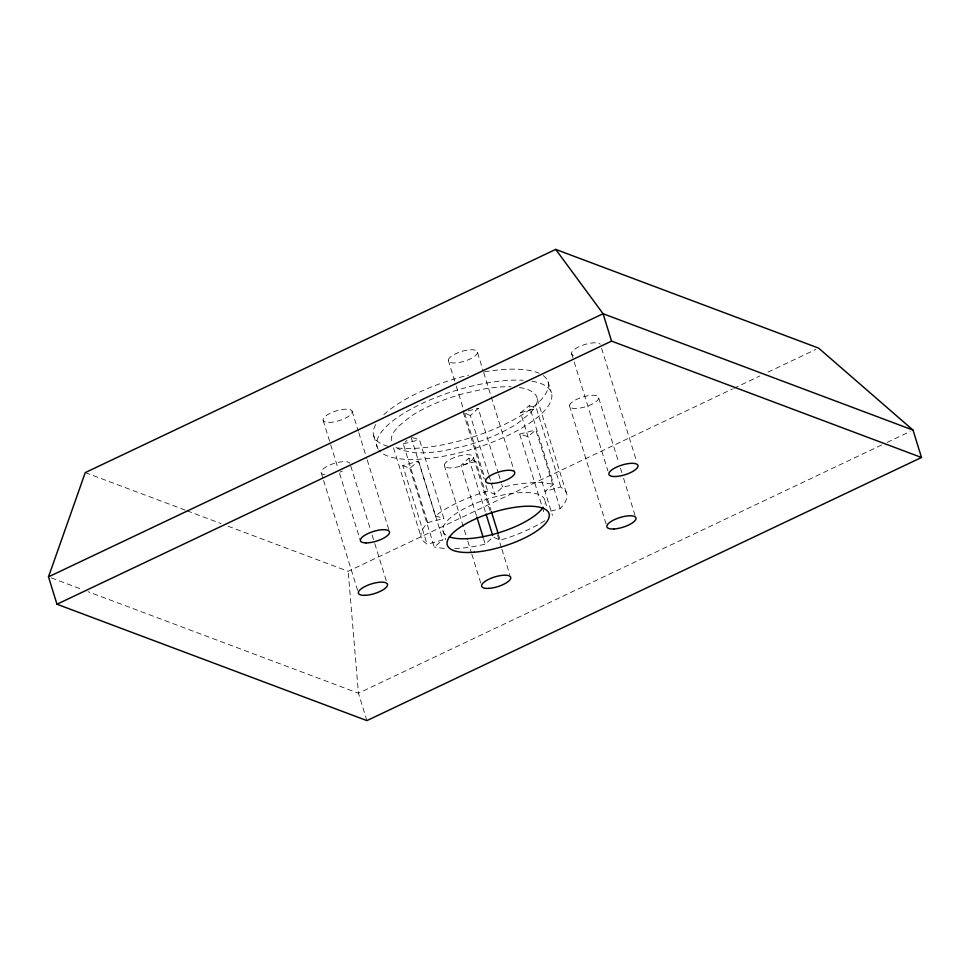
<?xml version="1.0" encoding="UTF-8"?>
<svg xmlns="http://www.w3.org/2000/svg" width="970" height="970" viewBox="0 0 970 970"><rect width="100%" height="100%" fill="white"/><g stroke="black" fill="none" stroke-linecap="round" stroke-linejoin="round"><path stroke-width="0.73" stroke-dasharray="4.85 3.64" d="M412.468 437.567L419.476 439.737L443.848 518.477L427.649 522.6L423.684 527.571A76.036 25.378 -17.2 0 0 422.314 540.278L427.139 544.315L442.95 539.841L418.567 461.102L402.768 465.576L427.139 544.315M550.79 511.105L560.236 508.692L564.213 503.721A76.036 25.378 -17.2 0 0 565.583 491.014L560.745 486.976L544.934 491.45L553.627 484.309L529.244 405.569L520.563 412.711L552.451 515.422M488.553 474.281L470.389 415.584L478.21 408.309L498.156 472.729M476.428 515.616L460.92 465.503L468.752 458.228L475.858 461.453L490.929 510.135M411.062 437.13L435.433 515.87L440.368 512.269A76.036 25.378 -17.2 0 1 479.762 493.584L487.655 491.099L494.761 494.324L502.593 487.049L513.821 484.806A76.036 25.378 -17.2 0 1 543.564 482.757L553.627 484.309M454.687 548.62A76.036 25.378 -17.2 0 0 474.063 546.486L485.291 544.243L493.124 536.98L500.229 540.193L508.122 537.72A76.036 25.378 -17.2 0 0 545.249 520.49M427.649 522.6L403.277 443.86L407.012 440.428M560.236 508.692L535.864 429.952L528.08 436.682L519.665 434.087L541.818 505.661M402.768 465.576L409.886 468.243L418.567 461.102M409.886 468.243L434.257 546.995L442.95 539.841M228.023 526.189L348.169 571.306L732.459 388.982M733.817 388.339L759.801 376.008M768.01 372.116L815.879 349.406M881.609 445.012L358.439 693.211L88.124 591.724M887.065 442.417L910.284 431.395M475.858 461.453L460.92 465.503M520.563 412.711L536.374 408.237L560.745 486.976M468.195 410.892L478.21 408.309M403.277 443.86L419.476 439.737M519.665 434.087L535.864 429.952M519.435 387.563C525.473 388.364 531.984 390.158 535.901 395.166A76.036 25.378 -17.2 0 1 534.531 407.861L530.554 412.832L517.847 423.162A76.036 25.378 -17.2 0 1 478.452 441.859L467.067 445.436L444.381 450.626A76.036 25.378 -17.2 0 1 414.651 452.687L400.525 450.031L394.851 446.673M444.333 548.547L434.257 546.995M529.244 405.569L536.374 408.237M435.433 515.87L443.848 518.477M85.263 472.584L185.622 510.268M187.028 510.802L220.954 523.533M51.325 577.902L81.056 589.069M465.649 413.426L470.389 415.584M601.606 348.388L636.696 461.72M598.72 397.979A15.205 5.08 -17.2 0 1 576.641 408.455A15.205 5.08 -17.2 0 1 576.992 399.203A15.205 5.08 -17.2 0 1 598.72 397.979L618.702 462.544M620.473 468.28L621.806 472.584M623.589 478.319L635.58 517.058M571.512 353.322L573.731 360.488M574.179 361.919L607.935 470.959M569.511 405.787L606.808 526.298M548.001 381.719L551.396 392.68M537.234 398.912L566.916 494.773M545.019 501.041L547.141 507.88M542.266 507.092L544.037 512.827M477.482 352.462A15.205 5.08 -17.2 0 1 455.403 362.938A15.205 5.08 -17.2 0 1 455.754 353.686A15.205 5.08 -17.2 0 1 477.482 352.462L483.254 371.122M483.703 372.553L514.342 471.541M498.604 474.172L501.26 482.757M501.708 484.188L502.593 487.049M489.001 475.712L494.761 494.324M448.273 360.27L455.827 384.654M456.276 386.096L464.266 411.911M464.715 413.353L485.582 480.78M463.284 412.359L483.666 478.21M485.885 485.376L487.655 491.099M498.459 534.47L500.229 540.193M473.481 457.403A15.205 5.08 -17.2 0 1 451.389 467.879A15.205 5.08 -17.2 0 1 451.753 458.628A15.205 5.08 -17.2 0 1 473.481 457.403L489.911 510.487M497.464 534.87L501.454 547.783M501.902 549.214L509.893 575.04M468.752 458.228L485.594 512.633M483.521 538.52L485.291 544.243M444.272 465.2L467.358 539.805M467.807 541.236L471.359 552.718M471.808 554.149L481.132 584.279M442.866 530.263L445.836 539.841M393.517 447.813L420.968 536.519M373.753 435.942L377.148 446.903M352.122 411.159L358.342 431.25M358.791 432.681L366.781 458.507M367.23 459.938L389.431 531.669M350.8 466.109L370.334 529.232M372.116 534.979L374.335 542.145M374.784 543.588L387.212 583.758M323.155 420.398L337.815 467.746M339.585 473.481L360.015 539.478M321.373 473.251L323.143 478.998M323.592 480.429L358.233 592.33M366.915 720.601L358.439 693.211L348.169 571.306M342.325 471.129A15.205 5.08 -17.2 0 1 339.973 472.123M324.829 474.742A15.205 5.08 -17.2 0 1 328.951 465.37A15.205 5.08 -17.2 0 1 349.915 463.248M573.367 355.469A15.205 5.08 -17.2 0 1 580.715 345.975A15.205 5.08 -17.2 0 1 600.272 344.265M543.224 375.572A91.241 30.458 -17.2 0 1 505.2 424.132A91.241 30.458 -17.2 0 1 394.511 447.606M388.097 446.309A91.241 30.458 -17.2 0 1 376.081 423.902M383.841 414.687A91.241 30.458 -17.2 0 1 468.668 375.123M484.454 371.874A91.241 30.458 -17.2 0 1 539.017 373.207M391.298 440.659A76.036 25.378 -17.2 0 1 394.002 431.711L397.979 426.739L410.686 416.409A76.036 25.378 -17.2 0 1 450.092 397.724L461.465 394.135L484.151 388.946A76.036 25.378 -17.2 0 1 511.02 386.763M445.97 535.088A53.229 17.763 -17.2 0 1 487.983 498.895A53.229 17.763 -17.2 0 1 544.703 504.024M531.996 381.234A91.241 30.458 -17.2 0 1 502.993 437.7A91.241 30.458 -17.2 0 1 378.906 450.189M378.179 449.146A91.241 30.458 -17.2 0 1 421.477 403.75A91.241 30.458 -17.2 0 1 523.254 380.276M328.721 422.399A15.205 5.08 -17.2 0 0 352.122 412.541A15.205 5.08 -17.2 0 0 332.092 412.408A15.205 5.08 -17.2 0 0 328.721 422.399"/><path stroke-width="1.45" d="M48.5 576.847L85.263 472.584L555.701 249.399L818.607 348.109L913.025 430.098L921.5 457.488L366.915 720.601L56.975 604.225L48.5 576.847L603.085 313.734L913.025 430.098M56.975 604.225L611.561 341.125L921.5 457.488M555.701 249.399L603.085 313.734L611.561 341.125M491.366 511.566L498.022 533.039M486.043 514.064L492.687 535.549M476.876 517.046L483.084 537.089M543.127 507.298A53.229 17.763 -17.2 0 1 499.902 532.397A53.229 17.763 -17.2 0 1 449.316 536.822M488.698 588.39A15.205 5.08 -17.2 0 0 510.778 577.914A15.205 5.08 -17.2 0 0 489.05 579.138A15.205 5.08 -17.2 0 0 488.698 588.39M613.937 528.965A15.205 5.08 -17.2 0 0 636.017 518.489A15.205 5.08 -17.2 0 0 614.289 519.714A15.205 5.08 -17.2 0 0 613.937 528.965M615.938 476.5A15.205 5.08 -17.2 0 0 638.03 466.024A15.205 5.08 -17.2 0 0 616.302 467.249A15.205 5.08 -17.2 0 0 615.938 476.5M365.047 595.35A15.205 5.08 -17.2 0 0 387.527 585.043A15.205 5.08 -17.2 0 0 366.248 585.88A15.205 5.08 -17.2 0 0 365.047 595.35M492.712 483.448A15.205 5.08 -17.2 0 0 514.791 472.972A15.205 5.08 -17.2 0 0 493.063 474.197A15.205 5.08 -17.2 0 0 492.712 483.448M366.029 542.909A15.205 5.08 -17.2 0 0 389.419 533.051A15.205 5.08 -17.2 0 0 369.388 532.918A15.205 5.08 -17.2 0 0 366.029 542.909M474.342 552.197A53.229 17.763 -17.2 0 0 549.262 514.73A53.229 17.763 -17.2 0 0 470.947 521.096A53.229 17.763 -17.2 0 0 474.342 552.197"/></g></svg>
